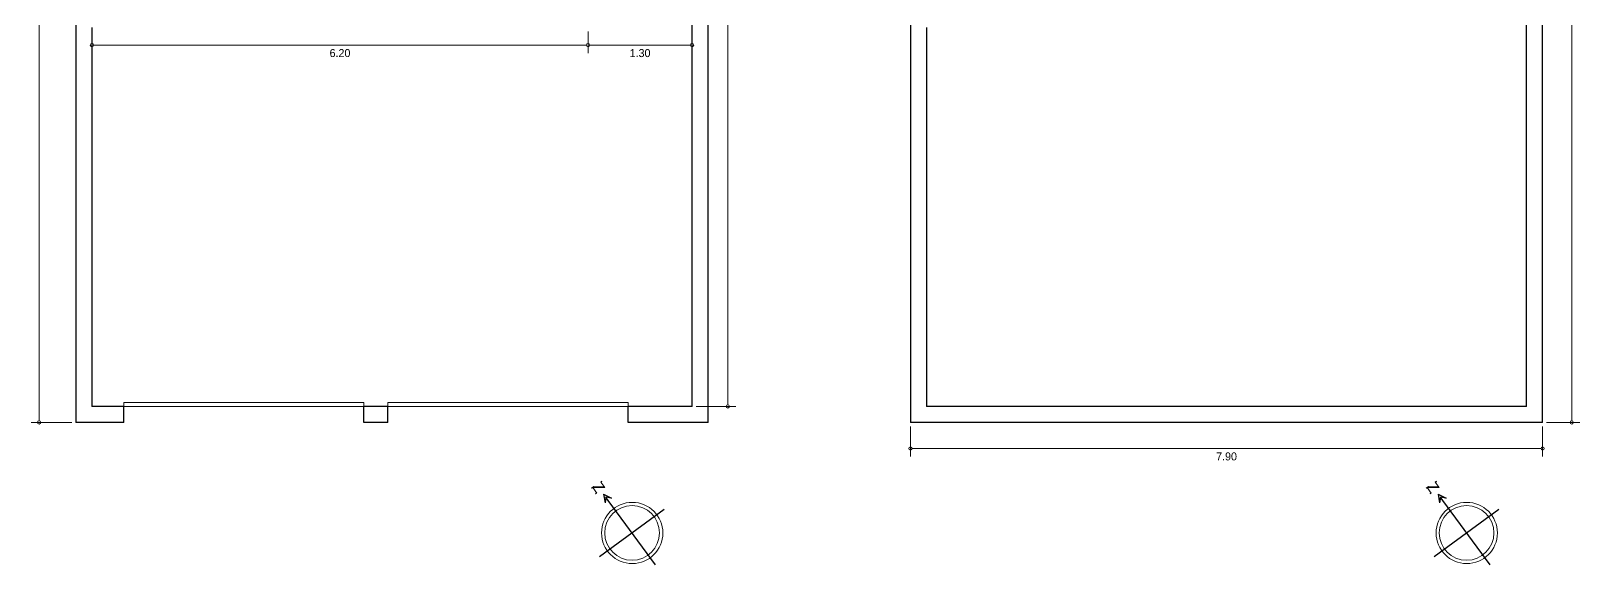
# Model space of a CAD drawing. Header units: inches. Extents: x 256063 to 256317, y 9351677 to 9351803.
# Drawn here: x 256297.97 to 256317.39, y 9351731.83 to 9351738.51 of the extents above; entities that cross this region are included whole.
import ezdxf

# ---------------------------------------------------------------- set-up
doc = ezdxf.new("R2010")
doc.units = ezdxf.units.IN
doc.header["$MEASUREMENT"] = 0
for name, color, linetype, lineweight in [('Cotas', 253, 'Continuous', 9), ('Portas', 1, 'Continuous', 20), ('Traço Fino', 7, 'Continuous', 13)]:
    doc.layers.add(name, color=color, linetype=linetype, lineweight=lineweight)
doc.dimstyles.new('Cota Projetos Arquitetônicos', dxfattribs={"dimtxt": 0.1, "dimasz": 0.04, "dimexe": 0.1, "dimexo": 0.05, "dimgap": 0.05, "dimtad": 4, "dimzin": 4, "dimdsep": 46, "dimtxsty": 'Standard', "dimblk": 'DOTBLANK', "dimcen": 0.09, "dimclrd": 7, "dimclre": 7, "dimclrt": 7, "dimadec": 0, "dimazin": 0, "dimtfac": 1, "dimtmove": 2, "dimatfit": 3, "dimfxl": 1, "dimtolj": 1, "dimtzin": 0, "dimlwd": 13, "dimlwe": 13, "dimarcsym": 0})

# ---------------------------------------------------------------- blocks, each defined once
blk = doc.blocks.new('_DotBlank')
at = {"color": 0, "linetype": 'ByBlock', "lineweight": -2}
blk.add_line((-0.5, 0), (-1, 0), dxfattribs=at)
blk.add_circle((0, 0), 0.5, dxfattribs=at)
blk = doc.blocks.new('*D2')
at = {"layer": 'Cotas', "color": 7, "linetype": 'Continuous', "lineweight": 13, "transparency": 16777216}
for p, q in [((256298.478, 9351751.31), (256297.968, 9351751.31)), ((256298.068, 9351733.65), (256298.068, 9351751.27)), ((256298.478, 9351733.61), (256297.968, 9351733.61))]:
    blk.add_line(p, q, dxfattribs=at)
at = {"layer": 'Defpoints', "color": 0, "transparency": 16777216}
for p in [(256298.068, 9351751.31), (256298.528, 9351751.31), (256298.528, 9351733.61)]:
    blk.add_point(p, dxfattribs=at)
at = {"layer": 'Cotas', "color": 7, "lineweight": 13, "transparency": 16777216, "xscale": 0.04, "yscale": 0.04, "zscale": 0.04}
for p, rotation in [((256298.068, 9351751.31), 90), ((256298.068, 9351733.61), 270)]:
    blk.add_blockref('_DotBlank', p, dxfattribs=dict(at, rotation=rotation))
at = {"layer": 'Cotas', "color": 7, "transparency": 16777216, "insert": (256298.168, 9351742.46), "char_height": 0.1, "attachment_point": 5, "rotation": 90}
blk.add_mtext('\\A1;17.70', dxfattribs=at)
blk = doc.blocks.new('*D5')
at = {"layer": 'Cotas', "color": 7, "linetype": 'Continuous', "lineweight": 13, "transparency": 16777216}
for p, q in [((256306.278, 9351751.11), (256306.775, 9351751.11)), ((256306.675, 9351751.07), (256306.675, 9351733.85)), ((256306.278, 9351733.81), (256306.775, 9351733.81))]:
    blk.add_line(p, q, dxfattribs=at)
at = {"layer": 'Defpoints', "color": 0, "transparency": 16777216}
for p in [(256306.228, 9351751.11), (256306.228, 9351733.81), (256306.675, 9351733.81)]:
    blk.add_point(p, dxfattribs=at)
at = {"layer": 'Cotas', "color": 7, "lineweight": 13, "transparency": 16777216, "xscale": 0.04, "yscale": 0.04, "zscale": 0.04}
for p, rotation in [((256306.675, 9351751.11), 90), ((256306.675, 9351733.81), 270)]:
    blk.add_blockref('_DotBlank', p, dxfattribs=dict(at, rotation=rotation))
at = {"layer": 'Cotas', "color": 7, "transparency": 16777216, "insert": (256306.775, 9351742.46), "char_height": 0.1, "attachment_point": 5, "rotation": 90}
blk.add_mtext('\\A1;17.30', dxfattribs=at)
blk = doc.blocks.new('*D6')
at = {"layer": 'Cotas', "color": 7, "linetype": 'Continuous', "lineweight": 13, "transparency": 16777216}
for p, q in [((256298.728, 9351738.5), (256298.728, 9351738.229)), ((256298.768, 9351738.329), (256304.888, 9351738.329)), ((256304.928, 9351738.5), (256304.928, 9351738.229))]:
    blk.add_line(p, q, dxfattribs=at)
at = {"layer": 'Defpoints', "color": 0, "transparency": 16777216}
for p in [(256298.728, 9351738.55), (256304.928, 9351738.55), (256304.928, 9351738.329)]:
    blk.add_point(p, dxfattribs=at)
at = {"layer": 'Cotas', "color": 7, "lineweight": 13, "transparency": 16777216, "xscale": 0.04, "yscale": 0.04, "zscale": 0.04, "rotation": 180}
blk.add_blockref('_DotBlank', (256298.728, 9351738.329), dxfattribs=at)
at = {"layer": 'Cotas', "color": 7, "lineweight": 13, "transparency": 16777216, "xscale": 0.04, "yscale": 0.04, "zscale": 0.04}
blk.add_blockref('_DotBlank', (256304.928, 9351738.329), dxfattribs=at)
at = {"layer": 'Cotas', "color": 7, "transparency": 16777216, "insert": (256301.828, 9351738.229), "char_height": 0.1, "attachment_point": 5}
blk.add_mtext('\\A1;6.20', dxfattribs=at)
blk = doc.blocks.new('*D7')
at = {"layer": 'Cotas', "color": 7, "linetype": 'Continuous', "lineweight": 13, "transparency": 16777216}
for p, q in [((256304.928, 9351738.5), (256304.928, 9351738.229)), ((256304.968, 9351738.329), (256306.188, 9351738.329)), ((256306.228, 9351738.5), (256306.228, 9351738.229))]:
    blk.add_line(p, q, dxfattribs=at)
at = {"layer": 'Defpoints', "color": 0, "transparency": 16777216}
for p in [(256304.928, 9351738.55), (256306.228, 9351738.55), (256306.228, 9351738.329)]:
    blk.add_point(p, dxfattribs=at)
at = {"layer": 'Cotas', "color": 7, "lineweight": 13, "transparency": 16777216, "xscale": 0.04, "yscale": 0.04, "zscale": 0.04, "rotation": 180}
blk.add_blockref('_DotBlank', (256304.928, 9351738.329), dxfattribs=at)
at = {"layer": 'Cotas', "color": 7, "lineweight": 13, "transparency": 16777216, "xscale": 0.04, "yscale": 0.04, "zscale": 0.04}
blk.add_blockref('_DotBlank', (256306.228, 9351738.329), dxfattribs=at)
at = {"layer": 'Cotas', "color": 7, "transparency": 16777216, "insert": (256305.578, 9351738.229), "char_height": 0.1, "attachment_point": 5}
blk.add_mtext('\\A1;1.30', dxfattribs=at)
blk = doc.blocks.new('*D37')
at = {"layer": 'Cotas', "color": 7, "linetype": 'Continuous', "lineweight": 13, "transparency": 16777216}
for p, q in [((256316.907, 9351751.31), (256317.32, 9351751.31)), ((256317.22, 9351751.27), (256317.22, 9351733.65)), ((256316.907, 9351733.61), (256317.32, 9351733.61))]:
    blk.add_line(p, q, dxfattribs=at)
at = {"layer": 'Defpoints', "color": 0, "transparency": 16777216}
for p in [(256316.857, 9351751.31), (256316.857, 9351733.61), (256317.22, 9351733.61)]:
    blk.add_point(p, dxfattribs=at)
at = {"layer": 'Cotas', "color": 7, "lineweight": 13, "transparency": 16777216, "xscale": 0.04, "yscale": 0.04, "zscale": 0.04}
for p, rotation in [((256317.22, 9351751.31), 90), ((256317.22, 9351733.61), 270)]:
    blk.add_blockref('_DotBlank', p, dxfattribs=dict(at, rotation=rotation))
at = {"layer": 'Cotas', "color": 7, "transparency": 16777216, "insert": (256317.32, 9351742.46), "char_height": 0.1, "attachment_point": 5, "rotation": 90}
blk.add_mtext('\\A1;17.70', dxfattribs=at)
blk = doc.blocks.new('*D38')
at = {"layer": 'Cotas', "color": 7, "linetype": 'Continuous', "lineweight": 13, "transparency": 16777216}
for p, q in [((256308.957, 9351733.56), (256308.957, 9351733.184)), ((256316.857, 9351733.56), (256316.857, 9351733.184)), ((256316.817, 9351733.284), (256308.997, 9351733.284))]:
    blk.add_line(p, q, dxfattribs=at)
at = {"layer": 'Defpoints', "color": 0, "transparency": 16777216}
for p in [(256308.957, 9351733.61), (256316.857, 9351733.61), (256308.957, 9351733.284)]:
    blk.add_point(p, dxfattribs=at)
at = {"layer": 'Cotas', "color": 7, "lineweight": 13, "transparency": 16777216, "xscale": 0.04, "yscale": 0.04, "zscale": 0.04}
for p, rotation in [((256308.957, 9351733.284), 180.0000000270181), ((256316.857, 9351733.284), 2.701814771910449e-08)]:
    blk.add_blockref('_DotBlank', p, dxfattribs=dict(at, rotation=rotation))
at = {"layer": 'Cotas', "color": 7, "transparency": 16777216, "insert": (256312.907, 9351733.184), "char_height": 0.1, "attachment_point": 5, "rotation": 0}
blk.add_mtext('\\A1;7.90', dxfattribs=at)

msp = doc.modelspace()

# ---------------------------------------------------------------- linework, layer by layer
for p, q in [((256298.528, 9351751.31), (256298.528, 9351733.61)), ((256306.428, 9351733.61), (256306.428, 9351751.31)), ((256308.957, 9351751.31), (256308.957, 9351733.61)), ((256316.857, 9351733.61), (256316.857, 9351751.31)), ((256306.228, 9351733.81), (256306.228, 9351751.11)), ((256316.657, 9351733.81), (256316.657, 9351751.11)), ((256298.728, 9351738.55), (256298.728, 9351733.81)), ((256309.157, 9351738.55), (256309.157, 9351733.81)), ((256299.128, 9351733.81), (256298.728, 9351733.81)), ((256299.128, 9351733.61), (256299.128, 9351733.81)), ((256302.128, 9351733.61), (256302.128, 9351733.81)), ((256302.428, 9351733.81), (256302.128, 9351733.81)), ((256302.428, 9351733.61), (256302.428, 9351733.81)), ((256306.228, 9351733.81), (256305.428, 9351733.81)), ((256305.428, 9351733.61), (256305.428, 9351733.81)), ((256316.657, 9351733.81), (256309.157, 9351733.81)), ((256299.128, 9351733.61), (256298.528, 9351733.61)), ((256302.428, 9351733.61), (256302.128, 9351733.61)), ((256306.428, 9351733.61), (256305.428, 9351733.61)), ((256316.857, 9351733.61), (256308.957, 9351733.61)), ((256305.121, 9351732.714), (256305.14, 9351732.604)), ((256305.121, 9351732.714), (256305.221, 9351732.663)), ((256315.55, 9351732.714), (256315.569, 9351732.604)), ((256315.55, 9351732.714), (256315.65, 9351732.663)), ((256305.073, 9351731.934), (256305.88, 9351732.526)), ((256305.151, 9351732.674), (256305.14, 9351732.604)), ((256305.221, 9351732.663), (256305.151, 9351732.674)), ((256305.181, 9351732.633), (256305.151, 9351732.674)), ((256305.772, 9351731.827), (256305.181, 9351732.633)), ((256315.502, 9351731.934), (256316.308, 9351732.526)), ((256315.58, 9351732.674), (256315.569, 9351732.604)), ((256315.65, 9351732.663), (256315.58, 9351732.674)), ((256315.609, 9351732.633), (256315.58, 9351732.674)), ((256316.201, 9351731.827), (256315.609, 9351732.633))]:
    msp.add_line(p, q)
at = {"layer": 'Portas'}
for p, q in [((256299.128, 9351733.86), (256302.128, 9351733.86)), ((256299.128, 9351733.86), (256299.128, 9351733.81)), ((256302.128, 9351733.86), (256302.128, 9351733.81)), ((256302.428, 9351733.86), (256305.428, 9351733.86)), ((256302.428, 9351733.86), (256302.428, 9351733.81)), ((256305.428, 9351733.86), (256305.428, 9351733.81)), ((256299.128, 9351733.81), (256302.128, 9351733.81)), ((256302.428, 9351733.81), (256305.428, 9351733.81))]:
    msp.add_line(p, q, dxfattribs=at)
at = {"layer": 'Traço Fino'}
for p, q in [((256304.973, 9351732.787), (256305.001, 9351732.808)), ((256304.973, 9351732.787), (256304.991, 9351732.79)), ((256304.986, 9351732.797), (256305.037, 9351732.727)), ((256304.986, 9351732.797), (256305.137, 9351732.795)), ((256304.994, 9351732.802), (256305.133, 9351732.8)), ((256305.001, 9351732.808), (256305.128, 9351732.806)), ((256305.022, 9351732.716), (256305.032, 9351732.733)), ((256305.037, 9351732.727), (256305.022, 9351732.716)), ((256305.087, 9351732.863), (256305.101, 9351732.874)), ((256305.087, 9351732.863), (256305.137, 9351732.795)), ((256305.092, 9351732.856), (256305.101, 9351732.874)), ((256315.402, 9351732.787), (256315.43, 9351732.808)), ((256315.402, 9351732.787), (256315.42, 9351732.79)), ((256315.415, 9351732.797), (256315.465, 9351732.727)), ((256315.415, 9351732.797), (256315.566, 9351732.795)), ((256315.422, 9351732.802), (256315.562, 9351732.8)), ((256315.43, 9351732.808), (256315.557, 9351732.806)), ((256315.451, 9351732.716), (256315.461, 9351732.733)), ((256315.465, 9351732.727), (256315.451, 9351732.716)), ((256315.516, 9351732.863), (256315.53, 9351732.874)), ((256315.516, 9351732.863), (256315.566, 9351732.795)), ((256315.521, 9351732.856), (256315.53, 9351732.874))]:
    msp.add_line(p, q, dxfattribs=at)
for centre, radius in [((256305.48, 9351732.227), 0.383), ((256305.478, 9351732.228), 0.342), ((256315.909, 9351732.227), 0.383), ((256315.907, 9351732.228), 0.342)]:
    msp.add_circle(centre, radius, dxfattribs=at)

# ---------------------------------------------------------------- dimensions: what is measured, and where the dimension line sits
at = {"layer": 'Cotas'}
for base, p1, p2, picture, middle in [((256298.068, 9351751.31), (256298.528, 9351733.61), (256298.528, 9351751.31), '*D2', (256298.168, 9351742.46)), ((256317.22, 9351733.61), (256316.857, 9351751.31), (256316.857, 9351733.61), '*D37', (256317.32, 9351742.46)), ((256306.675, 9351733.81), (256306.228, 9351751.11), (256306.228, 9351733.81), '*D5', (256306.775, 9351742.46))]:
    dim = msp.add_linear_dim(base=base, p1=p1, p2=p2, angle=90, dimstyle='Cota Projetos Arquitetônicos', dxfattribs=at)
    dim.commit()
    dim.dimension.update_dxf_attribs({"geometry": picture, "text_midpoint": middle})
for p1, p2, distance, picture, middle in [((256298.728, 9351738.55), (256304.928, 9351738.55), -0.221, '*D6', (256301.828, 9351738.229)), ((256316.857, 9351733.61), (256308.957, 9351733.61), 0.326, '*D38', (256312.907, 9351733.184))]:
    dim = msp.add_aligned_dim(p1=p1, p2=p2, distance=distance, dimstyle='Cota Projetos Arquitetônicos', dxfattribs=at)
    dim.commit()
    dim.dimension.update_dxf_attribs({"geometry": picture, "text_midpoint": middle})
dim = msp.add_linear_dim(base=(256306.228, 9351738.329), p1=(256304.928, 9351738.55), p2=(256306.228, 9351738.55), dimstyle='Cota Projetos Arquitetônicos', dxfattribs=at)
dim.commit()
dim.dimension.update_dxf_attribs({"geometry": '*D7', "text_midpoint": (256305.578, 9351738.229)})

doc.saveas('drawing.dxf')
